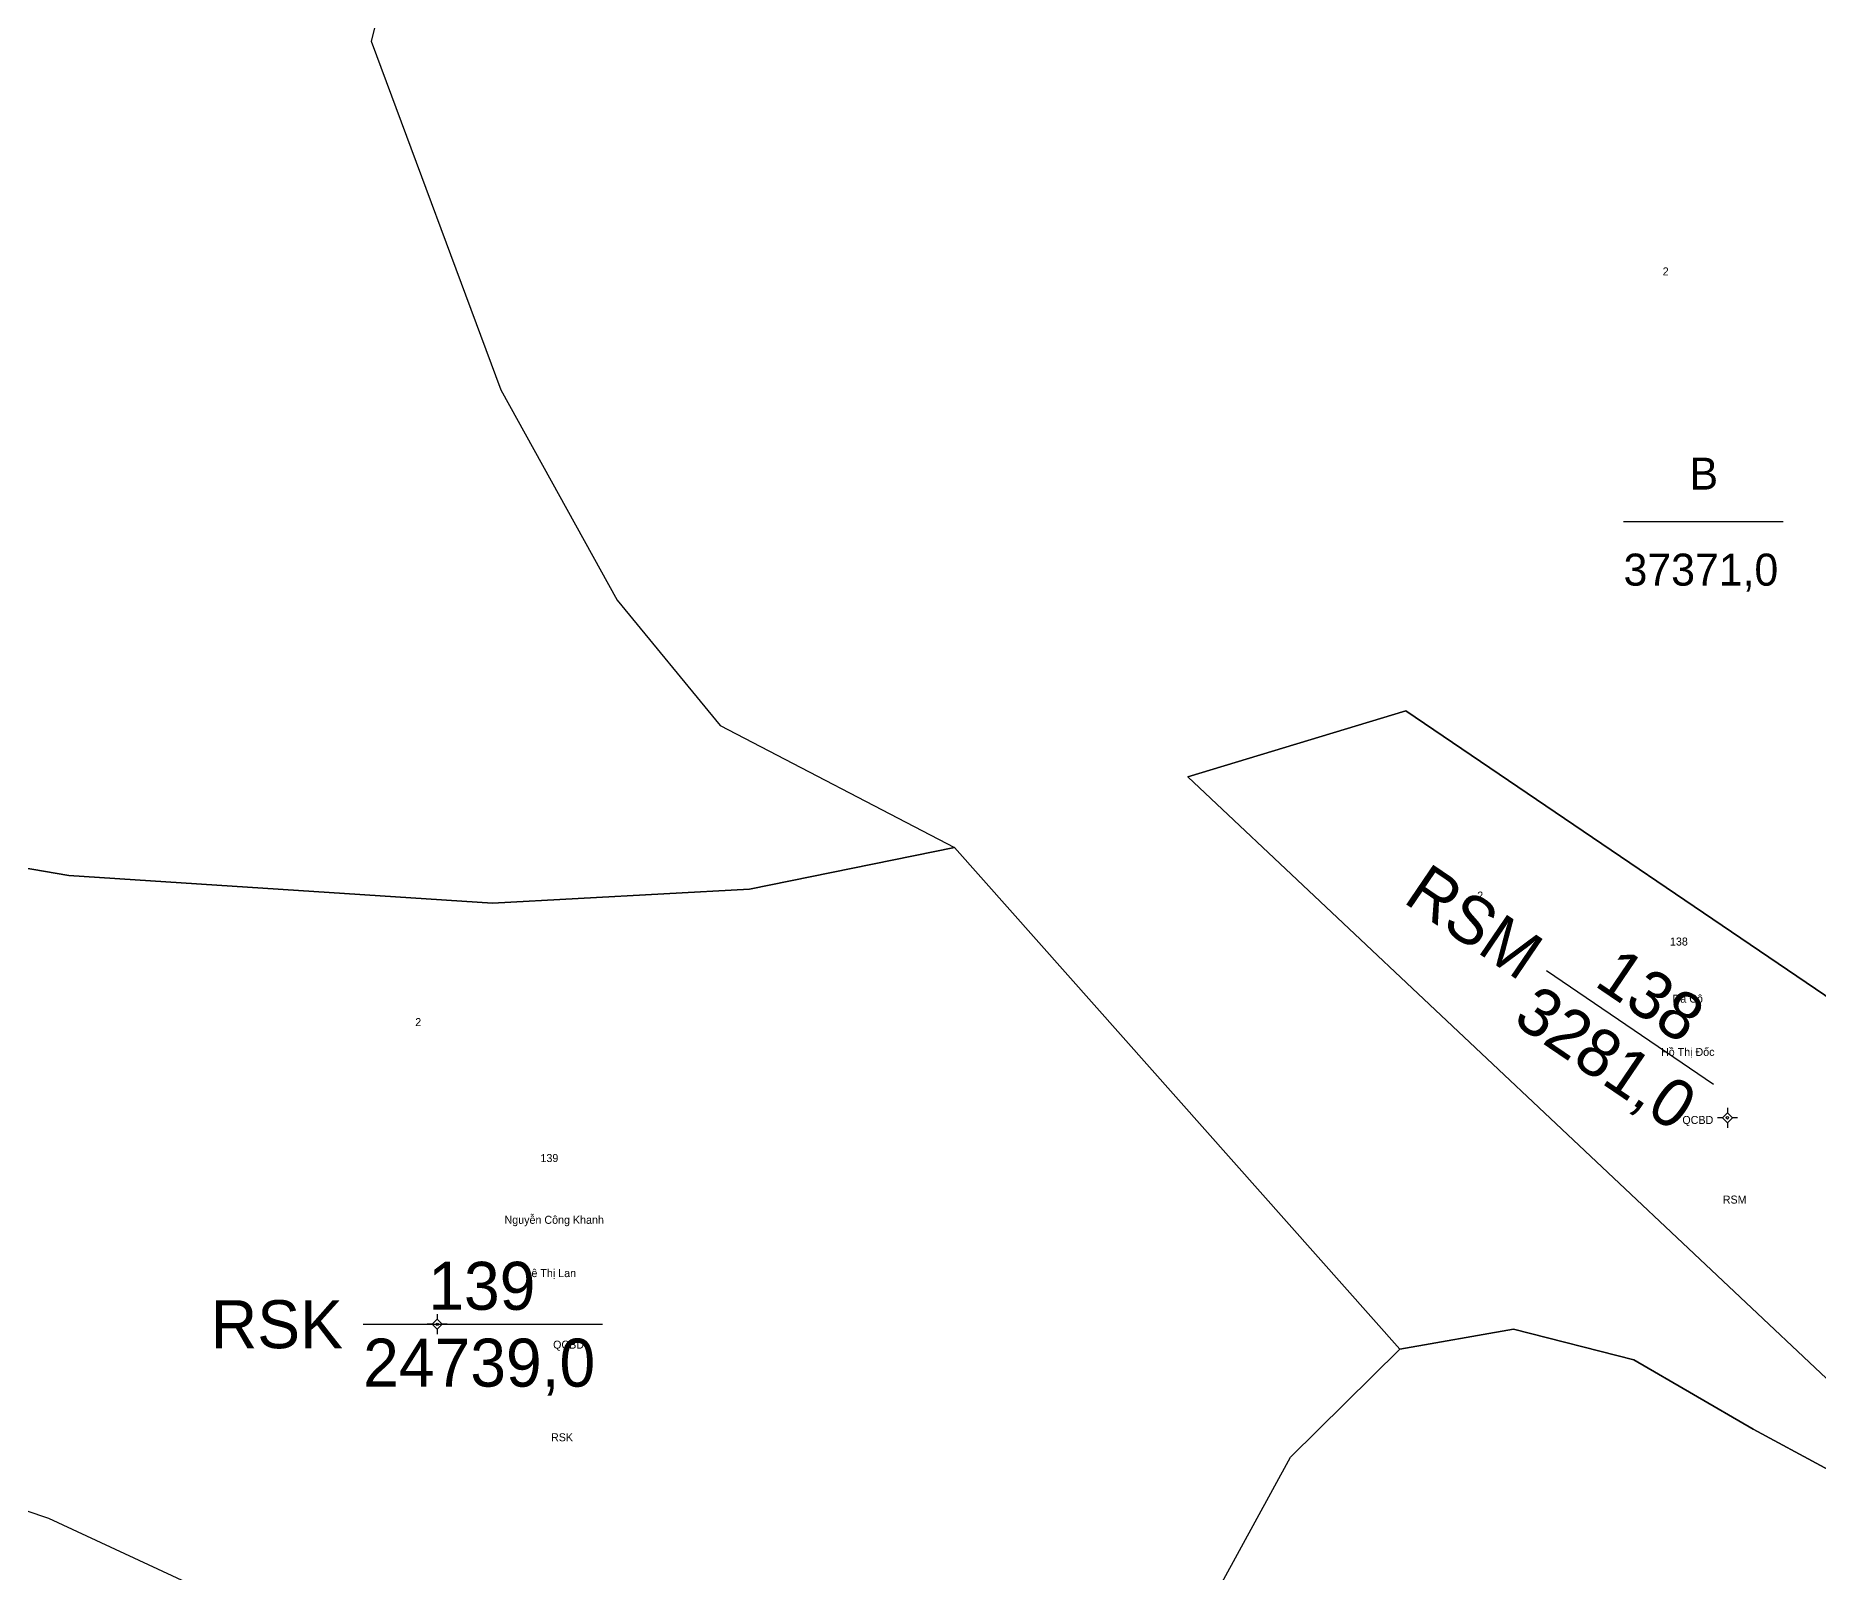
# Model space of a CAD drawing. Extents: x -2 to 554490, y -4 to 1841918.
# Drawn here: x 552952.6 to 553175.4, y 1840589.2 to 1840781.3 of the extents above; entities that cross this region are included whole.
import ezdxf

# ---------------------------------------------------------------- set-up
doc = ezdxf.new("R2010")
doc.units = 0
for name, color, linetype in [('Level 11', 7, 'Continuous'), ('Level 13', 7, 'Continuous'), ('Level 16', 7, 'Continuous'), ('Level 17', 7, 'Continuous'), ('Level 18', 7, 'Continuous'), ('Level 19', 7, 'Continuous'), ('Level 2', 7, 'Continuous'), ('Level 3', 7, 'Continuous'), ('Level 4', 7, 'Continuous'), ('Level 52', 7, 'Continuous'), ('Level 54', 7, 'Continuous'), ('Level 55', 7, 'Continuous')]:
    doc.layers.add(name, color=color, linetype=linetype)

msp = doc.modelspace()

# ---------------------------------------------------------------- linework, layer by layer
at = {"layer": 'Level 11'}
for p, q in [((553163.41, 1840646.04), (553162.78, 1840646.04)), ((553164.03, 1840646.67), (553163.41, 1840646.04)), ((553163.41, 1840646.04), (553164.03, 1840645.42)), ((553164.03, 1840647.29), (553164.03, 1840646.67)), ((553164.66, 1840646.04), (553164.03, 1840646.67)), ((553164.03, 1840645.42), (553164.66, 1840646.04)), ((553165.28, 1840646.04), (553164.66, 1840646.04)), ((553164.03, 1840645.42), (553164.03, 1840644.79)), ((553002.79, 1840621.49), (553002.79, 1840620.86)), ((553002.17, 1840620.24), (553001.54, 1840620.24)), ((553002.79, 1840620.86), (553002.17, 1840620.24)), ((553002.17, 1840620.24), (553002.79, 1840619.61)), ((553003.42, 1840620.24), (553002.79, 1840620.86)), ((553002.79, 1840619.61), (553003.42, 1840620.24)), ((553002.79, 1840619.61), (553002.79, 1840618.99)), ((553004.04, 1840620.24), (553003.42, 1840620.24))]:
    msp.add_line(p, q, dxfattribs=at)
for centre in [(553164.03, 1840646.04), (553002.79, 1840620.24)]:
    msp.add_circle(centre, 0.15, dxfattribs=at)
at = {"layer": 'Level 13'}
for p, q in [((553141.41, 1840664.43), (553162.3, 1840650.25)), ((552993.53, 1840620.24), (553023.43, 1840620.24))]:
    msp.add_line(p, q, dxfattribs=at)
at = {"layer": 'Level 2'}
msp.add_line((553067.43, 1840679.83), (553123.08, 1840617.14), dxfattribs=at)
for points in [[(552997.15, 1840791.05), (552994.54, 1840780.61), (553010.75, 1840737), (553025.28, 1840710.72), (553038.13, 1840695.06), (553067.43, 1840679.83)], [(552829.76, 1840700.64), (552810.3, 1840666.12), (552811.37, 1840665.53), (552888.57, 1840618.21), (552954.2, 1840596), (553049.73, 1840551.59), (553074.58, 1840539.84), (553081.48, 1840550.57), (553092.3, 1840569.64), (553100.85, 1840587.94), (553109.43, 1840603.63), (553123.08, 1840617.14)], [(552829.76, 1840700.64), (552890.81, 1840687.63), (552956.76, 1840676.34), (553009.69, 1840672.87), (553041.8, 1840674.6), (553067.43, 1840679.83)], [(553184.36, 1840655.82), (553123.85, 1840696.9), (553096.61, 1840688.66), (553195.82, 1840595.18)], [(553123.08, 1840617.14), (553137.29, 1840619.61), (553152.33, 1840615.79), (553167.24, 1840607.12), (553185.14, 1840597.48), (553195.82, 1840595.18)]]:
    msp.add_lwpolyline(points, dxfattribs=at)
at = {"layer": 'Level 3'}
for points in [[(553184.36, 1840655.82), (553123.85, 1840696.9), (553096.61, 1840688.66), (553195.82, 1840595.18)], [(553184.36, 1840655.82), (553123.85, 1840696.9), (553096.61, 1840688.66), (553195.82, 1840595.18)], [(553185.14, 1840597.48), (553167.24, 1840607.12), (553152.33, 1840615.79), (553137.29, 1840619.61), (553123.08, 1840617.14), (553067.43, 1840679.83), (553041.8, 1840674.6), (553009.69, 1840672.87), (552956.76, 1840676.34), (552890.81, 1840687.63)], [(553185.14, 1840597.48), (553167.24, 1840607.12), (553152.33, 1840615.79), (553137.29, 1840619.61), (553123.08, 1840617.14), (553067.43, 1840679.83), (553041.8, 1840674.6), (553009.69, 1840672.87), (552956.76, 1840676.34), (552890.81, 1840687.63)]]:
    msp.add_lwpolyline(points, dxfattribs=at)
at = {"layer": 'Level 52'}
msp.add_lwpolyline([(552890.81, 1840687.63), (552956.76, 1840676.34), (553009.69, 1840672.87), (553041.8, 1840674.6), (553067.43, 1840679.83), (553123.08, 1840617.14), (553137.29, 1840619.61), (553152.33, 1840615.79), (553167.24, 1840607.12), (553185.14, 1840597.48), (553195.82, 1840595.18), (553096.61, 1840688.66), (553123.85, 1840696.9), (553184.36, 1840655.82), (553185.03, 1840655.36), (553206.14, 1840641.28), (553238.76, 1840619.47), (553240.8, 1840619.09), (553251.45, 1840629.19), (553262.18, 1840643.16), (553274, 1840656.72), (553288.07, 1840669.89), (553297.23, 1840677.16)], dxfattribs=at)
at = {"layer": 'Level 55'}
msp.add_line((553151.05, 1840720.55), (553170.98, 1840720.55), dxfattribs=at)

# ---------------------------------------------------------------- texts
at = {"layer": 'Level 13'}
msp.add_text('138', height=6, rotation=325.8276, dxfattribs=at).set_placement((553147.24, 1840662.65))
msp.add_text('139', height=6, dxfattribs=at).set_placement((553001.67, 1840622.04))
at = {"layer": 'Level 16'}
for s, p in [('RSM', (553163.45, 1840635.32)), ('RSK', (553017.01, 1840605.61))]:
    msp.add_text(s, height=1, dxfattribs=at).set_placement(p)
at = {"layer": 'Level 17'}
for s, p in [('138', (553156.85, 1840667.57)), ('139', (553015.69, 1840640.51))]:
    msp.add_text(s, height=1, dxfattribs=at).set_placement(p)
at = {"layer": 'Level 18'}
for s, p in [('Da Cô', (553157.18, 1840660.43)), ('Hồ Thị Đốc', (553155.73, 1840653.77)), ('Nguyễn Công Khanh', (553011.2, 1840632.79)), ('Lê Thị Lan', (553013.82, 1840626.13))]:
    msp.add_text(s, height=1, dxfattribs=at).set_placement(p)
at = {"layer": 'Level 19'}
for p in [(553155.94, 1840751.32), (553132.76, 1840673.31), (553000.04, 1840657.5)]:
    msp.add_text('2', height=1, dxfattribs=at).set_placement(p)
at = {"layer": 'Level 2'}
msp.add_text('RSM', height=6, rotation=325.8276, dxfattribs=at).set_placement((553123.35, 1840673.07))
msp.add_text('RSK', height=6, dxfattribs=at).set_placement((552974.5, 1840617.24))
at = {"layer": 'Level 3'}
for s, p in [('B', (553159.3, 1840724.55)), ('37371,0', (553151.05, 1840712.55))]:
    msp.add_text(s, height=4, dxfattribs=at).set_placement(p)
at = {"layer": 'Level 4'}
msp.add_text('3281,0', height=6, rotation=325.8276, dxfattribs=at).set_placement((553137.04, 1840657.97))
msp.add_text('24739,0', height=6, dxfattribs=at).set_placement((552993.53, 1840612.44))
at = {"layer": 'Level 54'}
for p in [(553158.4, 1840645.27), (553017.27, 1840617.19)]:
    msp.add_text('QCBD', height=1, dxfattribs=at).set_placement(p)

doc.saveas('drawing.dxf')
